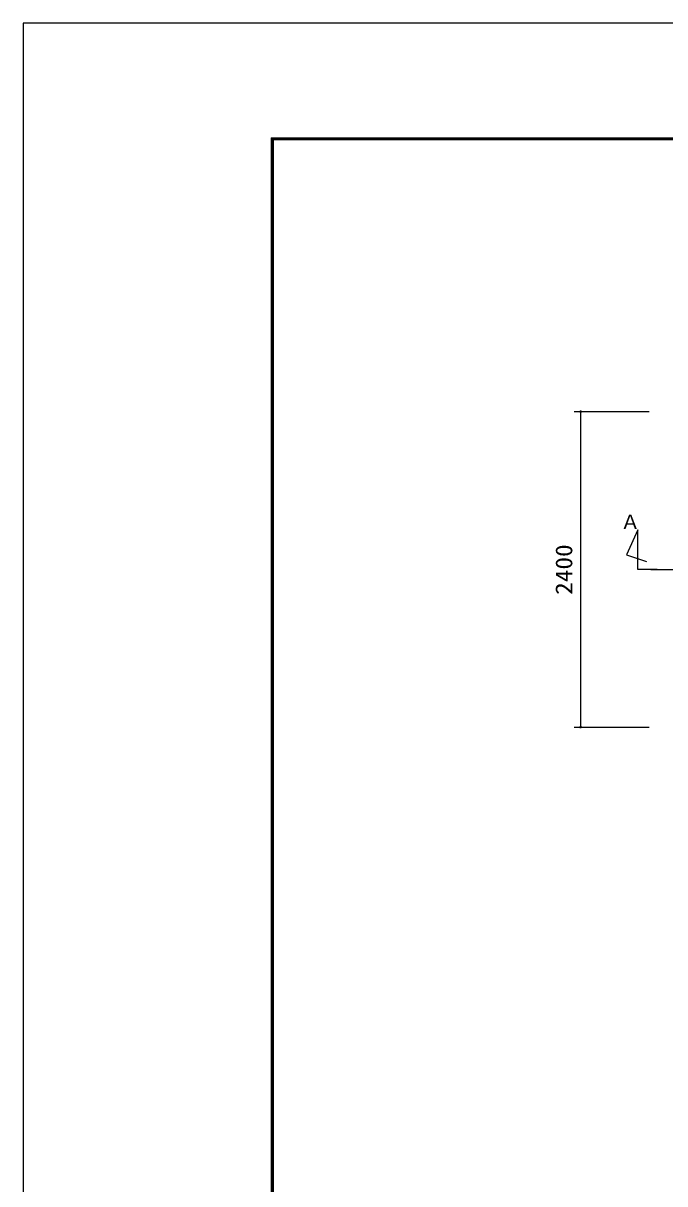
# Model space of a CAD drawing. Units: millimetres, scale not verified. Extents: x -14850 to 14850, y -10500 to 10500.
# Drawn here: x -14850 to -9970, y 1674 to 10500 of the extents above; entities that cross this region are included whole.
import ezdxf
from ezdxf.enums import TextEntityAlignment as Align

# ---------------------------------------------------------------- set-up
doc = ezdxf.new("R2010")
doc.units = ezdxf.units.MM
doc.header["$LTSCALE"] = 50
doc.linetypes.add('CHAIN1', pattern=[8, 5, -1, 1, -1])
for name, color, linetype, lineweight in [('0-0_機器', 2, 'Continuous', 25), ('0-1_空気管', 3, 'Continuous', 25), ('0-5_製作', 5, 'Continuous', 25), ('0-7_図面枠', 7, 'Continuous', 25), ('0-8_Axis_waku', 7, 'Continuous', 25)]:
    doc.layers.add(name, color=color, linetype=linetype, lineweight=lineweight)
doc.styles.add('ＭＳ ゴシック', font='')
doc.styles.get('ＭＳ ゴシック').set_extended_font_data('MS Gothic')

msp = doc.modelspace()

# ---------------------------------------------------------------- linework, layer by layer
at = {"layer": '0-0_機器', "color": 3}
msp.add_lwpolyline([(-10029.07, 6346.62), (-10175.43, 6346.62), (-10175.43, 6648.12), (-10261.94, 6457.79), (-10110.54, 6405.88)], dxfattribs=at)
at = {"layer": '0-1_空気管', "linetype": 'CHAIN1'}
msp.add_line((-10076.6, 6346.62), (-5360.85, 6346.62), dxfattribs=at)
at = {"layer": '0-5_製作', "color": 2}
for p, q in [((-10660.38, 7546.62), (-10089.46, 7546.62)), ((-10610.38, 7546.62), (-10610.38, 5146.62)), ((-10660.38, 5146.62), (-10089.46, 5146.62))]:
    msp.add_line(p, q, dxfattribs=at)
at = {"layer": '0-5_製作'}
for points in [[(-10612.87, 7556.3), (-10620.38, 7546.62), (-10614.06, 7555.92)], [(-10612.87, 7556.3), (-10610.38, 7546.62), (-10620.38, 7546.62)], [(-10614.06, 7555.92), (-10620.38, 7546.62), (-10620.36, 7547.25)], [(-10610.38, 7546.62), (-10620.3, 7545.36), (-10620.38, 7546.62)], [(-10614.06, 7555.92), (-10620.36, 7547.25), (-10615.2, 7555.38)], [(-10615.2, 7555.38), (-10620.36, 7547.25), (-10620.2, 7548.49)], [(-10610.38, 7546.62), (-10620.06, 7544.13), (-10620.3, 7545.36)], [(-10615.2, 7555.38), (-10620.2, 7548.49), (-10616.26, 7554.71)], [(-10616.26, 7554.71), (-10620.2, 7548.49), (-10619.89, 7549.71)], [(-10610.38, 7546.62), (-10619.68, 7542.94), (-10620.06, 7544.13)], [(-10616.26, 7554.71), (-10619.89, 7549.71), (-10617.22, 7553.91)], [(-10617.22, 7553.91), (-10619.89, 7549.71), (-10619.43, 7550.88)], [(-10610.38, 7546.62), (-10619.14, 7541.8), (-10619.68, 7542.94)], [(-10617.22, 7553.91), (-10619.43, 7550.88), (-10618.08, 7552.99)], [(-10618.08, 7552.99), (-10619.43, 7550.88), (-10618.82, 7551.98)], [(-10610.38, 7546.62), (-10618.47, 7540.74), (-10619.14, 7541.8)], [(-10610.38, 7546.62), (-10617.67, 7539.77), (-10618.47, 7540.74)], [(-10610.38, 7546.62), (-10616.75, 7538.91), (-10617.67, 7539.77)], [(-10610.38, 7546.62), (-10615.74, 7538.17), (-10616.75, 7538.91)], [(-10610.38, 7536.62), (-10615.74, 7538.17), (-10610.38, 7546.62)], [(-10610.38, 7536.62), (-10614.64, 7537.57), (-10615.74, 7538.17)], [(-10610.38, 7536.62), (-10613.47, 7537.11), (-10614.64, 7537.57)], [(-10610.38, 7536.62), (-10612.25, 7536.8), (-10613.47, 7537.11)], [(-10611.63, 7556.54), (-10610.38, 7546.62), (-10612.87, 7556.3)], [(-10610.38, 7536.62), (-10611.01, 7536.64), (-10612.25, 7536.8)], [(-10610.38, 7556.62), (-10610.38, 7546.62), (-10611.63, 7556.54)], [(-10609.75, 7556.6), (-10610.38, 7546.62), (-10610.38, 7556.62)], [(-10608.5, 7556.44), (-10610.38, 7546.62), (-10609.75, 7556.6)], [(-10607.29, 7556.13), (-10610.38, 7546.62), (-10608.5, 7556.44)], [(-10606.12, 7555.67), (-10610.38, 7546.62), (-10607.29, 7556.13)], [(-10605.02, 7555.06), (-10610.38, 7546.62), (-10606.12, 7555.67)], [(-10604, 7554.32), (-10610.38, 7546.62), (-10605.02, 7555.06)], [(-10604, 7554.32), (-10600.38, 7546.62), (-10610.38, 7546.62)], [(-10600.38, 7546.62), (-10610.38, 7536.62), (-10610.38, 7546.62)], [(-10600.38, 7546.62), (-10609.13, 7536.7), (-10610.38, 7536.62)], [(-10600.38, 7546.62), (-10607.89, 7536.93), (-10609.13, 7536.7)], [(-10600.38, 7546.62), (-10606.7, 7537.32), (-10607.89, 7536.93)], [(-10600.4, 7545.99), (-10606.7, 7537.32), (-10600.38, 7546.62)], [(-10600.4, 7545.99), (-10605.56, 7537.86), (-10606.7, 7537.32)], [(-10600.56, 7544.74), (-10605.56, 7537.86), (-10600.4, 7545.99)], [(-10600.56, 7544.74), (-10604.5, 7538.53), (-10605.56, 7537.86)], [(-10600.87, 7543.53), (-10604.5, 7538.53), (-10600.56, 7544.74)], [(-10600.87, 7543.53), (-10603.53, 7539.33), (-10604.5, 7538.53)], [(-10603.09, 7553.46), (-10600.38, 7546.62), (-10604, 7554.32)], [(-10601.33, 7542.36), (-10603.53, 7539.33), (-10600.87, 7543.53)], [(-10601.33, 7542.36), (-10602.67, 7540.24), (-10603.53, 7539.33)], [(-10602.29, 7552.5), (-10600.38, 7546.62), (-10603.09, 7553.46)], [(-10601.94, 7541.26), (-10602.67, 7540.24), (-10601.33, 7542.36)], [(-10601.62, 7551.44), (-10600.38, 7546.62), (-10602.29, 7552.5)], [(-10601.08, 7550.3), (-10600.38, 7546.62), (-10601.62, 7551.44)], [(-10600.69, 7549.1), (-10600.38, 7546.62), (-10601.08, 7550.3)], [(-10600.46, 7547.87), (-10600.38, 7546.62), (-10600.69, 7549.1)], [(-10616.26, 5154.71), (-10620.38, 5146.62), (-10620.36, 5147.25)], [(-10616.26, 5154.71), (-10610.38, 5146.62), (-10620.38, 5146.62)], [(-10610.38, 5146.62), (-10620.3, 5145.37), (-10620.38, 5146.62)], [(-10616.26, 5154.71), (-10620.36, 5147.25), (-10617.22, 5153.91)], [(-10617.22, 5153.91), (-10620.36, 5147.25), (-10620.2, 5148.49)], [(-10610.38, 5146.62), (-10620.06, 5144.13), (-10620.3, 5145.37)], [(-10617.22, 5153.91), (-10620.2, 5148.49), (-10618.08, 5152.99)], [(-10618.08, 5152.99), (-10620.2, 5148.49), (-10619.89, 5149.71)], [(-10610.38, 5146.62), (-10619.68, 5142.94), (-10620.06, 5144.13)], [(-10618.08, 5152.99), (-10619.89, 5149.71), (-10618.82, 5151.98)], [(-10618.82, 5151.98), (-10619.89, 5149.71), (-10619.43, 5150.88)], [(-10610.38, 5146.62), (-10619.14, 5141.8), (-10619.68, 5142.94)], [(-10610.38, 5146.62), (-10618.47, 5140.74), (-10619.14, 5141.8)], [(-10610.38, 5146.62), (-10617.67, 5139.77), (-10618.47, 5140.74)], [(-10610.38, 5146.62), (-10616.75, 5138.91), (-10617.67, 5139.77)], [(-10610.38, 5146.62), (-10615.74, 5138.18), (-10616.75, 5138.91)], [(-10615.2, 5155.38), (-10610.38, 5146.62), (-10616.26, 5154.71)], [(-10610.38, 5146.62), (-10614.64, 5137.57), (-10615.74, 5138.18)], [(-10614.06, 5155.92), (-10610.38, 5146.62), (-10615.2, 5155.38)], [(-10610.38, 5136.62), (-10614.64, 5137.57), (-10610.38, 5146.62)], [(-10610.38, 5136.62), (-10613.47, 5137.11), (-10614.64, 5137.57)], [(-10612.87, 5156.3), (-10610.38, 5146.62), (-10614.06, 5155.92)], [(-10610.38, 5136.62), (-10612.25, 5136.8), (-10613.47, 5137.11)], [(-10611.63, 5156.54), (-10610.38, 5146.62), (-10612.87, 5156.3)], [(-10610.38, 5136.62), (-10611.01, 5136.64), (-10612.25, 5136.8)], [(-10610.38, 5156.62), (-10610.38, 5146.62), (-10611.63, 5156.54)], [(-10609.75, 5156.6), (-10610.38, 5146.62), (-10610.38, 5156.62)], [(-10608.5, 5156.44), (-10610.38, 5146.62), (-10609.75, 5156.6)], [(-10607.29, 5156.13), (-10610.38, 5146.62), (-10608.5, 5156.44)], [(-10606.12, 5155.67), (-10610.38, 5146.62), (-10607.29, 5156.13)], [(-10605.02, 5155.06), (-10610.38, 5146.62), (-10606.12, 5155.67)], [(-10605.02, 5155.06), (-10600.38, 5146.62), (-10610.38, 5146.62)], [(-10600.38, 5146.62), (-10610.38, 5136.62), (-10610.38, 5146.62)], [(-10600.38, 5146.62), (-10609.13, 5136.7), (-10610.38, 5136.62)], [(-10600.38, 5146.62), (-10607.89, 5136.93), (-10609.13, 5136.7)], [(-10600.38, 5146.62), (-10606.7, 5137.32), (-10607.89, 5136.93)], [(-10600.38, 5146.62), (-10605.56, 5137.86), (-10606.7, 5137.32)], [(-10600.38, 5146.62), (-10604.5, 5138.53), (-10605.56, 5137.86)], [(-10604, 5154.32), (-10600.38, 5146.62), (-10605.02, 5155.06)], [(-10600.38, 5146.62), (-10603.53, 5139.33), (-10604.5, 5138.53)], [(-10603.09, 5153.46), (-10600.38, 5146.62), (-10604, 5154.32)], [(-10600.4, 5145.99), (-10603.53, 5139.33), (-10600.38, 5146.62)], [(-10600.56, 5144.74), (-10603.53, 5139.33), (-10600.4, 5145.99)], [(-10600.56, 5144.74), (-10602.67, 5140.24), (-10603.53, 5139.33)], [(-10602.29, 5152.5), (-10600.38, 5146.62), (-10603.09, 5153.46)], [(-10600.87, 5143.53), (-10602.67, 5140.24), (-10600.56, 5144.74)], [(-10600.87, 5143.53), (-10601.94, 5141.26), (-10602.67, 5140.24)], [(-10601.62, 5151.44), (-10600.38, 5146.62), (-10602.29, 5152.5)], [(-10601.33, 5142.36), (-10601.94, 5141.26), (-10600.87, 5143.53)], [(-10601.08, 5150.3), (-10600.38, 5146.62), (-10601.62, 5151.44)], [(-10600.69, 5149.11), (-10600.38, 5146.62), (-10601.08, 5150.3)], [(-10600.46, 5147.87), (-10600.38, 5146.62), (-10600.69, 5149.11)]]:
    msp.add_solid(points, dxfattribs=at)
at = {"layer": '0-7_図面枠'}
msp.add_lwpolyline([(-14850, -10500), (14850, -10500), (14850, 10500), (-14850, 10500)], close=True, dxfattribs=at)
at = {"layer": '0-8_Axis_waku'}
for p, q in [((-12964, 9629), (14014, 9629)), ((-12964, 9629), (-12964, -9679.01)), ((-12963, 9628), (14013, 9628)), ((-12963, 9628), (-12963, -9678.01)), ((-12962, 9627), (14012, 9627)), ((-12962, 9627), (-12962, -9677.01)), ((-12961, 9626), (14011, 9626)), ((-12961, 9626), (-12961, -9676.01)), ((-12960, 9625), (14010, 9625)), ((-12960, 9625), (-12960, -9675.01)), ((-12959, 9624), (14009, 9624)), ((-12959, 9624), (-12959, -9674.01)), ((-12958, 9623), (14008, 9623)), ((-12958, 9623), (-12958, -9673.01)), ((-12957, 9622), (14007, 9622)), ((-12957, 9622), (-12957, -9672.01)), ((-12956, 9621), (14006, 9621)), ((-12956, 9621), (-12956, -9671.01)), ((-12955, 9620), (14005, 9620)), ((-12955, 9620), (-12955, -9670.01)), ((-12954, 9619), (14004, 9619)), ((-12954, 9619), (-12954, -9669.01)), ((-12953, 9618), (14003, 9618)), ((-12953, 9618), (-12953, -9668.01)), ((-12952, 9617), (14002, 9617)), ((-12952, 9617), (-12952, -9667.01)), ((-12951, 9616), (14001, 9616)), ((-12951, 9616), (-12951, -9666.01)), ((-12950, 9615), (14000, 9615)), ((-12950, 9615), (-12950, -9665))]:
    msp.add_line(p, q, dxfattribs=at)

# ---------------------------------------------------------------- texts
at = {"layer": '0-0_機器', "color": 4, "style": 'ＭＳ ゴシック'}
msp.add_text('Ａ', height=110, dxfattribs=at).set_placement((-10307.6, 6619.77), align=Align.BOTTOM_LEFT)
at = {"layer": '0-5_製作', "color": 4, "style": 'ＭＳ ゴシック', "width": 1.1}
msp.add_text('2400', height=128.4, rotation=90, dxfattribs=at).set_placement((-10635.38, 6152.87), align=Align.BOTTOM_LEFT)

doc.saveas('drawing.dxf')
